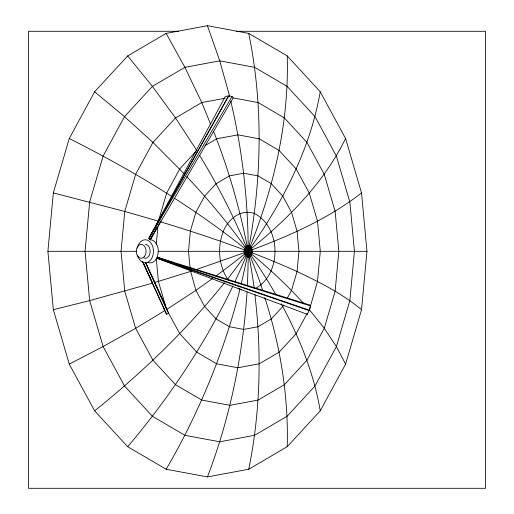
<?xml version="1.0" encoding="UTF-8"?>
<svg xmlns="http://www.w3.org/2000/svg" width="514" height="514" viewBox="0 0 514 514"><rect width="100%" height="100%" fill="white"/><g stroke="black" fill="none" stroke-linecap="round" stroke-linejoin="round"><path stroke-width="0.77" d="M287.204 55.923L320.241 91.781L345.594 138.504L361.528 192.917L366.97 251.314L361.528 309.704L345.594 364.118L320.241 410.847L287.204 446.698L248.725 469.237L207.438 476.928L166.144 469.237L127.671 446.698L94.627 410.847L69.274 364.118L53.34 309.704L47.905 251.314L53.34 192.917L69.274 138.504L94.627 91.781L127.671 55.923L166.144 33.391L207.438 25.7L248.725 33.391L287.204 55.923C289.575 134.122 267.775 211.215 234.943 281.595M247.318 285.784C250.491 223.886 245.088 161.544 230.78 101.219M204.996 145.642L216.638 138.825L237.95 134.854L259.262 138.825L279.128 150.461L296.18 168.965L309.267 193.084L317.491 221.174L320.299 251.314L317.491 281.454L309.21 310.623L307.218 314.292L157.143 258.311L158.351 251.468L158.1 248.468A11.571 8.179 -90 0 0 150.274 239.742L148.867 238.31L225.293 96.478L228.537 95.874L148.867 238.31M307.218 314.292L307.276 313.212M247.041 292.087C242.968 355.213 230.028 417.792 207.438 476.928M156.269 244.176L157.894 226.725M248.725 469.237C260.463 411.881 261.857 352.7 254.886 294.644M320.241 91.781C308.053 161.55 270.467 223.821 227.586 279.018L228.634 280.149M241.207 283.728C260.945 202.047 265.674 116.003 248.725 33.391M238.008 287.988L240.012 289.164C223.898 352.251 199.053 413.038 166.144 469.237M172.325 262.436L157.194 257.231L157.303 257.912L309.377 310.218L310.52 305.265L157.194 257.231A11.571 8.179 90 0 1 147.942 262.448M232.97 285.951C205.041 343.827 169.254 397.74 127.671 446.698M345.594 138.504C317.305 196.046 266.522 238.393 216.034 275.999M150.165 239.762L153.699 233.395M154.457 231.981L156.738 227.747M283.522 305.123L282.758 306.53L271.321 318.943L258.002 326.743L243.713 329.403L229.417 326.743L216.098 318.943L204.662 306.53L195.885 290.359L190.225 269.972M287.332 298.094L291.534 290.359L297.047 271.527L298.93 251.314L297.047 231.101L291.534 212.269L282.758 196.091L271.321 183.684L258.002 175.878L243.713 173.218L229.417 175.878L216.098 183.684L204.662 196.091L195.885 212.269L190.373 231.101L188.49 251.314L190.084 268.417M306.89 313.919L296.18 333.657L279.128 352.167L259.262 363.803L237.95 367.767L216.638 363.803L196.778 352.167L179.727 333.657L166.639 309.537L163.683 302.971M233.189 97.911L150.274 239.742L149.131 238.31L228.801 95.874L232.045 96.478L233.189 97.911L258.131 102.556L284.396 117.944L306.948 142.417L324.257 174.31L335.134 211.453L338.842 251.314L335.134 291.175L324.257 328.311L306.948 360.211L284.396 384.684L258.131 400.065L229.944 405.315L201.764 400.065L175.499 384.684L152.947 360.211L135.638 328.311L124.761 291.175L121.047 251.314L124.761 211.453L135.638 174.31L152.947 142.417L175.499 117.944L201.764 102.556L225.145 98.206M150.274 239.742L157.31 227.175M158.087 225.781L160.824 220.892M149.131 238.31L232.045 96.478M224.534 282.687C186.357 330.245 142.115 372.676 94.627 410.847M361.528 192.917C313.174 230.568 253.498 249.508 196.38 269.509M212.79 278.318L195.885 290.359L166.639 309.537L158.408 281.454L156.269 258.452M164.615 310.764L135.638 328.311L103.108 346.552L69.274 364.118M255.689 288.38C281.897 273.654 281.389 227.143 254.353 213.464C240.777 208.491 227.786 219.523 223.185 231.718C217.377 247.067 218.476 265.166 227.586 279.018M166.581 314.292L142.648 261.697L166.581 314.292L168.631 313.212L145.353 262.076M191.876 271.019L154.585 282.559M152.292 283.22L89.654 300.613L53.34 309.704M178.429 31.29L28.495 31.29L28.495 488.3L485.505 488.3L485.505 31.29L236.151 31.29M47.905 251.314L136.756 251.314M158.01 251.314L366.97 251.314M240.012 289.164L241.445 289.427M53.34 192.917L124.761 211.453L158.408 221.174L166.639 193.084L179.727 168.965L196.778 150.461L175.499 117.944L152.407 86.358L127.671 55.923M160.696 221.881C206.994 235.939 252.92 251.571 297.047 271.527C319.631 282.225 342.26 293.578 361.528 309.704M157.303 257.912L310.623 305.946M157.143 258.311L309.21 310.623M157.194 257.231L161.698 258.908M69.274 138.504C104.355 156.295 138.857 175.3 171.959 196.573M174.612 198.314C221.335 228.557 266.425 262.32 303.89 303.729M94.627 91.781L124.516 116.627L152.947 142.417L184.063 173.681M186.775 176.63C220.602 212.667 251.468 251.821 275.96 294.837M199.599 155.305C224.56 196.316 245.262 239.89 261.035 285.244L262.673 290.609M281.158 303.78L282.758 306.53C300.086 339.304 314.035 374.153 320.241 410.847M166.144 33.391L184.892 67.328L201.764 102.556L210.567 124.022M345.594 364.118L336.394 346.552L324.257 328.311L309.267 309.537L309.377 310.218M145.7 262.731L165.386 305.265M142.821 261.967L152.497 282.873M145.648 262.802L163.028 301.506M213.606 131.423C233.497 181.827 246.919 234.705 254.231 288.386M207.438 25.7L219.748 60.838L229.732 96.548M264.774 297.497C280.271 345.569 288.662 396.127 287.204 446.698M163.593 307.366L164.429 310.218M145.256 244.368A6.939 4.909 -90 0 1 150.127 252.22A6.939 4.909 -90 0 1 143.991 258.015M137.662 255.593A11.571 8.179 -90 0 0 146.747 262.686A11.571 8.179 -90 0 0 153.442 251.468L153.191 248.468A11.571 8.179 -90 0 0 145.366 239.742L143.245 240.096A11.571 8.179 -90 0 0 137.386 248.166M89.654 202.015L85.067 251.314L89.654 300.613L103.108 346.552L124.516 386.001L152.407 416.269L184.892 435.294L219.748 441.789L254.61 435.294L287.095 416.269L314.986 386.001L336.394 346.552L349.848 300.613L354.435 251.314L349.848 202.015L336.394 156.076L314.986 116.627L287.095 86.358L254.61 67.328L219.748 60.838L184.892 67.328L152.407 86.358L124.516 116.627L103.108 156.076L89.654 202.015M245.043 250.112C243.154 254.957 250.633 258.561 251.365 252.509C253.254 247.671 245.776 244.066 245.043 250.112M144.64 256.223A6.939 4.909 -90 0 0 142.436 244.606A6.939 4.909 -90 0 0 136.428 253.106A6.939 4.909 -90 0 0 144.64 256.223M251.603 254.539A5.782 4.093 -90 0 0 248.487 245.538A5.782 4.093 -90 0 0 244.536 253.858A5.782 4.093 -90 0 0 251.603 254.539"/></g></svg>
